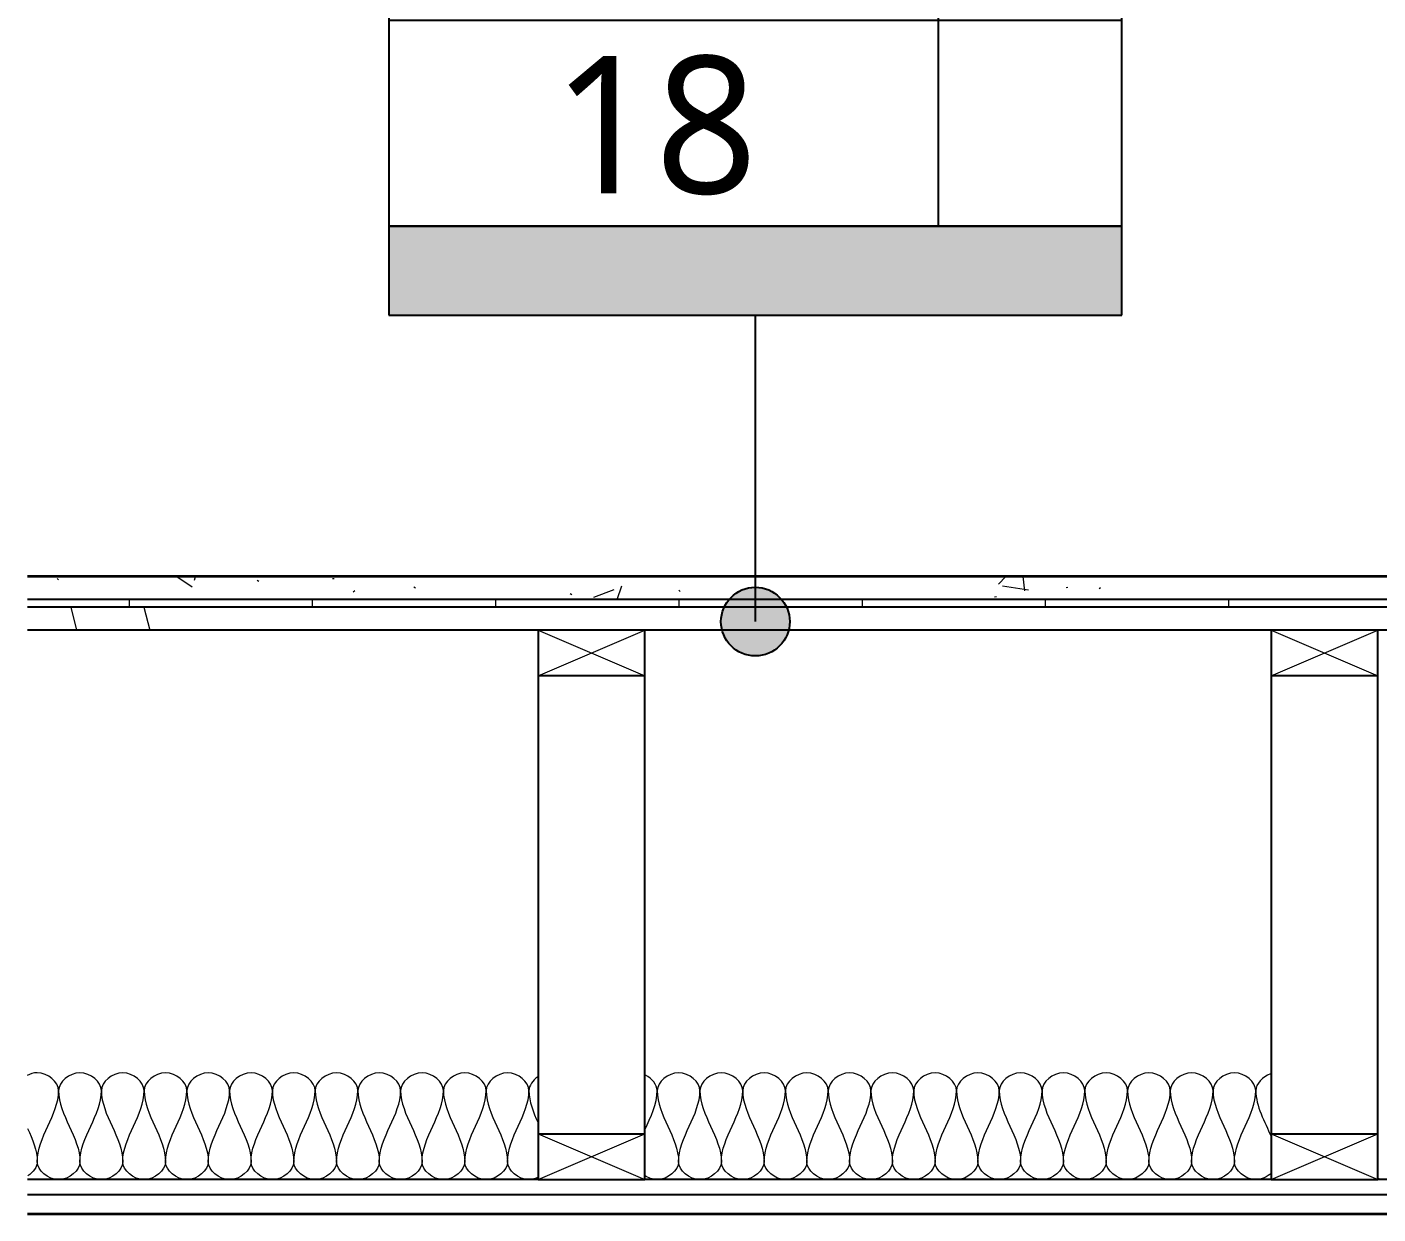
# Model space of a CAD drawing. Header units: inches. Extents: x 6 to 8416, y -388 to 6104.
# Drawn here: x 300.58 to 344.81, y 5583.87 to 5622.75 of the extents above; entities that cross this region are included whole.
import ezdxf

# ---------------------------------------------------------------- set-up
doc = ezdxf.new("R2010")
doc.units = ezdxf.units.IN
doc.header["$MEASUREMENT"] = 0
for name, color, linetype, lineweight in [('A-DETL', 90, 'Continuous', 13), ('A-DETL-GENF', 92, 'Continuous', 13), ('A-FLOR', 192, 'Continuous', 18), ('A-FLOR-IDEN', 11, 'Continuous', 25), ('A-FLOR-MCUT', 51, 'Continuous', 25), ('A-FLOR-PATT', 8, 'Continuous', 35), ('A-ROOM', 32, 'Continuous', 13)]:
    doc.layers.add(name, color=color, linetype=linetype, lineweight=lineweight)
doc.styles.add('Open Sans_3', font='OpenSans-Regular.ttf', dxfattribs={"height": 4.5})

# ---------------------------------------------------------------- blocks, each defined once
blk = doc.blocks.new('06 Nominal Cut Lumber-Section-AM1 - 2x4 Section-9046868-WALL SECTION - LOBBY CANOPY')
at = {"layer": 'A-DETL-GENF', "lineweight": 25}
for p, q in [((3793.25, 5730.875), (3789.75, 5730.875)), ((3789.75, 5730.875), (3789.75, 5729.375)), ((3793.25, 5729.375), (3793.25, 5730.875))]:
    blk.add_line(p, q, dxfattribs=at)
at = {"layer": 'A-DETL-GENF'}
for p, q in [((3789.75, 5729.375), (3793.25, 5730.875)), ((3789.75, 5730.875), (3793.25, 5729.375))]:
    blk.add_line(p, q, dxfattribs=at)
blk = doc.blocks.new('06 Nominal Cut Lumber-Section-AM1 - 2x4 Section-V38-WALL SECTION - LOBBY CANOPY')
at = {"layer": 'A-DETL-GENF', "lineweight": 25}
for p, q in [((3789.75, 5714.375), (3789.75, 5712.875)), ((3793.25, 5712.875), (3793.25, 5714.375)), ((3789.75, 5712.875), (3793.25, 5712.875))]:
    blk.add_line(p, q, dxfattribs=at)
at = {"layer": 'A-DETL-GENF'}
for p, q in [((3789.75, 5712.875), (3793.25, 5714.375)), ((3789.75, 5714.375), (3793.25, 5712.875))]:
    blk.add_line(p, q, dxfattribs=at)
blk = doc.blocks.new('06 Nominal Cut Lumber-Top-AM - 4_ W-20150248-WALL SECTION - LOBBY CANOPY')
at = {"layer": 'A-DETL-GENF', "lineweight": 25}
for p, q in [((3793.25, 5729.375), (3789.75, 5729.375)), ((3789.75, 5729.375), (3789.75, 5714.375)), ((3793.25, 5714.375), (3793.25, 5729.375)), ((3789.75, 5714.375), (3793.25, 5714.375))]:
    blk.add_line(p, q, dxfattribs=at)
blk = doc.blocks.new('ASM TAG - Floor-AM - Assembly-1637575-WALL SECTION - LOBBY CANOPY')
at = {"layer": 'A-FLOR-IDEN', "lineweight": 13}
blk.add_hatch(color=256, dxfattribs=at).paths.add_polyline_path([(3760.863, 5870.432), (3760.863, 5867.516), (3736.863, 5867.516), (3736.863, 5870.432)])
at = {"layer": 'A-FLOR-IDEN'}
for p, q in [((3754.863, 5883.932), (3736.863, 5883.932)), ((3736.863, 5883.932), (3736.863, 5877.182)), ((3736.863, 5883.932), (3736.863, 5870.432)), ((3760.863, 5883.932), (3736.863, 5883.932)), ((3760.863, 5883.932), (3754.863, 5883.932)), ((3754.863, 5870.432), (3754.863, 5883.932)), ((3760.863, 5877.182), (3760.863, 5883.932)), ((3760.863, 5870.432), (3760.863, 5883.932)), ((3736.863, 5877.182), (3736.863, 5870.432)), ((3736.863, 5877.182), (3760.863, 5877.182)), ((3760.863, 5870.432), (3760.863, 5877.182)), ((3760.863, 5870.432), (3736.863, 5870.432)), ((3736.863, 5870.432), (3736.863, 5867.516)), ((3736.863, 5870.432), (3754.863, 5870.432)), ((3736.863, 5870.432), (3760.863, 5870.432)), ((3754.863, 5870.432), (3760.863, 5870.432)), ((3760.863, 5867.516), (3760.863, 5870.432)), ((3736.863, 5867.516), (3760.863, 5867.516))]:
    blk.add_line(p, q, dxfattribs=at)
at = {"layer": 'A-FLOR-IDEN', "lineweight": 13}
for p, q in [((3754.863, 5877.182), (3754.863, 5883.932)), ((3754.863, 5883.932), (3754.863, 5877.182)), ((3736.863, 5877.182), (3754.863, 5877.182)), ((3754.863, 5877.182), (3736.863, 5877.182)), ((3754.863, 5870.432), (3754.863, 5877.182)), ((3754.863, 5877.182), (3760.863, 5877.182)), ((3760.863, 5877.182), (3754.863, 5877.182)), ((3754.863, 5877.182), (3754.863, 5870.432))]:
    blk.add_line(p, q, dxfattribs=at)

msp = doc.modelspace()

# ---------------------------------------------------------------- hatches: boundary and pattern name
at = {"layer": 'A-FLOR-IDEN'}
h = msp.add_hatch(color=256, dxfattribs=at)
edge = h.paths.add_edge_path()
edge.add_arc((324.42539914, 5603.27552367), 1.125, 0, 360)
at = {"layer": 'A-FLOR-PATT', "lineweight": 13}
h = msp.add_hatch(dxfattribs=at)
h.set_pattern_fill('FP_13', color=256, style=0, pattern_type=2)
h.set_pattern_definition([(50, (441.926, 3018), (6.885997, -0.602097), [0.72, -7.92]), (355, (441.926, 3018), (-1.331756, 7.220547), [0.576, -6.336]), (100.451, (442.5, 3017.95), (5.553629, 6.618191), [0.61191, -6.731]), (46.184, (441.926, 3019.92), (10.245642, -1.588925), [1.08, -11.88]), (96.636, (442.78, 3019.788), (8.97244, 9.35152), [0.91786, -10.096]), (351.184, (441.926, 3019.92), (8.9732, 9.35123), [0.864, -9.504]), (21, (442.886, 3019.44), (5.730726, -3.865003), [0.72, -7.92]), (326, (442.886, 3019.44), (2.33581, 6.96088), [0.576, -6.336]), (71.451, (443.363, 3019.118), (8.065876, 3.095948), [0.61191, -6.731]), (37.5, (441.926, 3018), (0.116866, 3.1954784), [0.06336, -6.196, 0.06336, -6.369, -6.36]), (37.5, (441.926, 3018), (0.116866, 3.1954784), [-12.691, 0.06336, -6.297]), (7.5, (441.926, 3018), (2.52543, 3.7860247), [0.06336, -3.604, 0.06336, -6.052, -2.424]), (7.5, (441.926, 3018), (2.52543, 3.7860247), [-9.782, 0.06336, -2.361]), (327.5, (439.785, 3018), (5.1243685, -0.2161763), [0.06336, -2.337, 0.06336, -7.425, -9.936]), (327.5, (439.785, 3018), (5.1243685, -0.2161763), [-9.888, 0.06336, -9.873]), (317.5, (438.825, 3018), (5.598326, 0.96141), [0.06336, -3.057, 0.06336, -4.909, -7.056]), (317.5, (438.825, 3018), (5.598326, 0.96141), [-8.093, 0.06336, -6.993])])
h.paths.add_polyline_path([(366.41796077, 5604), (391.06196077, 5604), (391.06196077, 5604.75), (300.59396077, 5604.75), (300.59396077, 5604)])
h = msp.add_hatch(dxfattribs=at)
h.set_pattern_fill('FP_14', color=256, style=0, pattern_type=2)
h.set_pattern_definition([(0, (441.926, 3018), (0, 6), []), (90, (441.926, 3018), (-6, 4e-16), [])])
h.paths.add_polyline_path([(366.41796077, 5603.75), (391.06196077, 5603.75), (391.06196077, 5604), (300.59396077, 5604), (300.59396077, 5603.75)])
h = msp.add_hatch(dxfattribs=at)
h.set_pattern_fill('FP_15', color=256, style=0, pattern_type=2)
h.set_pattern_definition([(0, (441.926, 3018), (0, 60), [60, 0, 0, 0]), (284.036, (482.726, 3030), (59.99915, -180.000494), [12.369, -235.017]), (284.036, (480.326, 3030), (59.99915, -180.000494), [12.369, -235.017]), (284.036, (477.926, 3030), (59.99915, -180.000494), [12.369, -235.017]), (284.036, (446.726, 3042), (59.99915, -180.000494), [12.369, -235.017]), (284.036, (444.326, 3042), (59.99915, -180.000494), [12.369, -235.017]), (284.036, (441.926, 3042), (59.99915, -180.000494), [12.369, -235.017]), (284.036, (464.726, 3054), (59.99915, -180.000494), [12.369, -235.017]), (284.036, (462.326, 3054), (59.99915, -180.000494), [12.369, -235.017]), (284.036, (459.926, 3054), (59.99915, -180.000494), [12.369, -235.017]), (284.036, (482.726, 3066), (59.99915, -180.000494), [12.369, -235.017]), (284.036, (480.326, 3066), (59.99915, -180.000494), [12.369, -235.017]), (284.036, (477.926, 3066), (59.99915, -180.000494), [12.369, -235.017]), (284.036, (446.726, 3078), (59.99915, -180.000494), [12.369, -235.017]), (284.036, (444.326, 3078), (59.99915, -180.000494), [12.369, -235.017]), (284.036, (441.926, 3078), (59.99915, -180.000494), [12.369, -235.017]), (0, (441.926, 3024), (0, 60), [60, 0, 0, 0]), (0, (441.926, 3030), (0, 60), [60, 0, 0, 0]), (0, (441.926, 3036), (0, 60), [60, 0, 0, 0]), (0, (441.926, 3042), (0, 60), [60, 0, 0, 0]), (0, (441.926, 3048), (0, 60), [60, 0, 0, 0]), (0, (441.926, 3054), (0, 60), [60, 0, 0, 0]), (0, (441.926, 3060), (0, 60), [60, 0, 0, 0]), (0, (441.926, 3066), (0, 60), [60, 0, 0, 0]), (0, (441.926, 3072), (0, 60), [60, 0, 0, 0])])
h.paths.add_polyline_path([(391.06196077, 5603), (396.56196077, 5603), (396.56196077, 5603.75), (300.59396077, 5603.75), (300.59396077, 5603), (390.43696077, 5603)])

# ---------------------------------------------------------------- linework, layer by layer
at = {"layer": 'A-DETL'}
for points, knots in [([(301.61196077, 5587.91666667), (301.61196077, 5588.19165264), (301.1463244, 5588.60187477), (300.68068804, 5588.46634164), (300.57767423, 5588.41134844)], [0, 0, 0, 0, 1.4142135624, 1.8814550303, 1.8814550303, 1.8814550303, 1.8814550303]), ([(317.32863535, 5585.0795204), (317.23014258, 5585.02995582), (316.77105167, 5584.90389173), (316.31196077, 5585.30834736), (316.31196077, 5585.58333333)], [0.9734197248, 0.9734197248, 0.9734197248, 0.9734197248, 1.4142135624, 2.8284271247, 2.8284271247, 2.8284271247, 2.8284271247]), ([(321.91196077, 5585.58333333), (321.91196077, 5585.30834736), (321.41650622, 5584.87185564), (320.92105167, 5585.0532548), (320.80071864, 5585.13523799)], [0, 0, 0, 0, 1.4142135624, 2.0019386792, 2.0019386792, 2.0019386792, 2.0019386792]), ([(341.32596893, 5585.21793881), (341.19196077, 5585.09086808), (340.65196077, 5584.83261143), (340.11196077, 5585.30834736), (340.11196077, 5585.58333333)], [0.6464976285, 0.6464976285, 0.6464976285, 0.6464976285, 1.4142135624, 2.8284271247, 2.8284271247, 2.8284271247, 2.8284271247]), ([(345.71196077, 5585.58333333), (345.71196077, 5585.30834736), (345.28923349, 5584.93592782), (344.86650622, 5585.0133137), (344.79691914, 5585.0368753)], [0, 0, 0, 0, 1.4142135624, 1.7080761208, 1.7080761208, 1.7080761208, 1.7080761208])]:
    msp.add_open_spline(points, degree=3, knots=knots, dxfattribs=at)
for points in [[(303.01196077, 5587.91666667), (303.01196077, 5588.19165264), (302.31196077, 5588.80834736), (301.61196077, 5588.19165264), (301.61196077, 5587.91666667)], [(304.41196077, 5587.91666667), (304.41196077, 5588.19165264), (303.71196077, 5588.80834736), (303.01196077, 5588.19165264), (303.01196077, 5587.91666667)], [(305.81196077, 5587.91666667), (305.81196077, 5588.19165264), (305.11196077, 5588.80834736), (304.41196077, 5588.19165264), (304.41196077, 5587.91666667)], [(307.21196077, 5587.91666667), (307.21196077, 5588.19165264), (306.51196077, 5588.80834736), (305.81196077, 5588.19165264), (305.81196077, 5587.91666667)], [(308.61196077, 5587.91666667), (308.61196077, 5588.19165264), (307.91196077, 5588.80834736), (307.21196077, 5588.19165264), (307.21196077, 5587.91666667)], [(310.01196077, 5587.91666667), (310.01196077, 5588.19165264), (309.31196077, 5588.80834736), (308.61196077, 5588.19165264), (308.61196077, 5587.91666667)], [(311.41196077, 5587.91666667), (311.41196077, 5588.19165264), (310.71196077, 5588.80834736), (310.01196077, 5588.19165264), (310.01196077, 5587.91666667)], [(312.81196077, 5587.91666667), (312.81196077, 5588.19165264), (312.11196077, 5588.80834736), (311.41196077, 5588.19165264), (311.41196077, 5587.91666667)], [(314.21196077, 5587.91666667), (314.21196077, 5588.19165264), (313.51196077, 5588.80834736), (312.81196077, 5588.19165264), (312.81196077, 5587.91666667)], [(315.61196077, 5587.91666667), (315.61196077, 5588.19165264), (314.91196077, 5588.80834736), (314.21196077, 5588.19165264), (314.21196077, 5587.91666667)], [(317.01196077, 5587.91666667), (317.01196077, 5588.19165264), (316.31196077, 5588.80834736), (315.61196077, 5588.19165264), (315.61196077, 5587.91666667)], [(317.30071864, 5588.36476201), (317.13150032, 5588.24947314), (317.01196077, 5588.07737275), (317.01196077, 5587.91666667)], [(321.21196077, 5587.91666667), (321.21196077, 5588.10594272), (321.04614022, 5588.31102451), (320.82863535, 5588.4204796)], [(322.61196077, 5587.91666667), (322.61196077, 5588.19165264), (321.91196077, 5588.80834736), (321.21196077, 5588.19165264), (321.21196077, 5587.91666667)], [(324.01196077, 5587.91666667), (324.01196077, 5588.19165264), (323.31196077, 5588.80834736), (322.61196077, 5588.19165264), (322.61196077, 5587.91666667)], [(325.41196077, 5587.91666667), (325.41196077, 5588.19165264), (324.71196077, 5588.80834736), (324.01196077, 5588.19165264), (324.01196077, 5587.91666667)], [(326.81196077, 5587.91666667), (326.81196077, 5588.19165264), (326.11196077, 5588.80834736), (325.41196077, 5588.19165264), (325.41196077, 5587.91666667)], [(328.21196077, 5587.91666667), (328.21196077, 5588.19165264), (327.51196077, 5588.80834736), (326.81196077, 5588.19165264), (326.81196077, 5587.91666667)], [(329.61196077, 5587.91666667), (329.61196077, 5588.19165264), (328.91196077, 5588.80834736), (328.21196077, 5588.19165264), (328.21196077, 5587.91666667)], [(331.01196077, 5587.91666667), (331.01196077, 5588.19165264), (330.31196077, 5588.80834736), (329.61196077, 5588.19165264), (329.61196077, 5587.91666667)], [(332.41196077, 5587.91666667), (332.41196077, 5588.19165264), (331.71196077, 5588.80834736), (331.01196077, 5588.19165264), (331.01196077, 5587.91666667)], [(333.81196077, 5587.91666667), (333.81196077, 5588.19165264), (333.11196077, 5588.80834736), (332.41196077, 5588.19165264), (332.41196077, 5587.91666667)], [(335.21196077, 5587.91666667), (335.21196077, 5588.19165264), (334.51196077, 5588.80834736), (333.81196077, 5588.19165264), (333.81196077, 5587.91666667)], [(336.61196077, 5587.91666667), (336.61196077, 5588.19165264), (335.91196077, 5588.80834736), (335.21196077, 5588.19165264), (335.21196077, 5587.91666667)], [(338.01196077, 5587.91666667), (338.01196077, 5588.19165264), (337.31196077, 5588.80834736), (336.61196077, 5588.19165264), (336.61196077, 5587.91666667)], [(339.41196077, 5587.91666667), (339.41196077, 5588.19165264), (338.71196077, 5588.80834736), (338.01196077, 5588.19165264), (338.01196077, 5587.91666667)], [(340.81196077, 5587.91666667), (340.81196077, 5588.19165264), (340.11196077, 5588.80834736), (339.41196077, 5588.19165264), (339.41196077, 5587.91666667)], [(341.29691914, 5588.4631247), (341.03161838, 5588.37329611), (340.81196077, 5588.1345127), (340.81196077, 5587.91666667)], [(300.91196077, 5585.58333333), (300.91196077, 5586.38504832), (301.61196077, 5587.11495168), (301.61196077, 5587.91666667)], [(301.61196077, 5587.91666667), (301.61196077, 5587.11495168), (302.31196077, 5586.38504832), (302.31196077, 5585.58333333)], [(302.31196077, 5585.58333333), (302.31196077, 5586.38504832), (303.01196077, 5587.11495168), (303.01196077, 5587.91666667)], [(303.01196077, 5587.91666667), (303.01196077, 5587.11495168), (303.71196077, 5586.38504832), (303.71196077, 5585.58333333)], [(303.71196077, 5585.58333333), (303.71196077, 5586.38504832), (304.41196077, 5587.11495168), (304.41196077, 5587.91666667)], [(304.41196077, 5587.91666667), (304.41196077, 5587.11495168), (305.11196077, 5586.38504832), (305.11196077, 5585.58333333)], [(305.11196077, 5585.58333333), (305.11196077, 5586.38504832), (305.81196077, 5587.11495168), (305.81196077, 5587.91666667)], [(305.81196077, 5587.91666667), (305.81196077, 5587.11495168), (306.51196077, 5586.38504832), (306.51196077, 5585.58333333)], [(306.51196077, 5585.58333333), (306.51196077, 5586.38504832), (307.21196077, 5587.11495168), (307.21196077, 5587.91666667)], [(307.21196077, 5587.91666667), (307.21196077, 5587.11495168), (307.91196077, 5586.38504832), (307.91196077, 5585.58333333)], [(307.91196077, 5585.58333333), (307.91196077, 5586.38504832), (308.61196077, 5587.11495168), (308.61196077, 5587.91666667)], [(308.61196077, 5587.91666667), (308.61196077, 5587.11495168), (309.31196077, 5586.38504832), (309.31196077, 5585.58333333)], [(309.31196077, 5585.58333333), (309.31196077, 5586.38504832), (310.01196077, 5587.11495168), (310.01196077, 5587.91666667)], [(310.01196077, 5587.91666667), (310.01196077, 5587.11495168), (310.71196077, 5586.38504832), (310.71196077, 5585.58333333)], [(310.71196077, 5585.58333333), (310.71196077, 5586.38504832), (311.41196077, 5587.11495168), (311.41196077, 5587.91666667)], [(311.41196077, 5587.91666667), (311.41196077, 5587.11495168), (312.11196077, 5586.38504832), (312.11196077, 5585.58333333)], [(312.11196077, 5585.58333333), (312.11196077, 5586.38504832), (312.81196077, 5587.11495168), (312.81196077, 5587.91666667)], [(312.81196077, 5587.91666667), (312.81196077, 5587.11495168), (313.51196077, 5586.38504832), (313.51196077, 5585.58333333)], [(313.51196077, 5585.58333333), (313.51196077, 5586.38504832), (314.21196077, 5587.11495168), (314.21196077, 5587.91666667)], [(314.21196077, 5587.91666667), (314.21196077, 5587.11495168), (314.91196077, 5586.38504832), (314.91196077, 5585.58333333)], [(314.91196077, 5585.58333333), (314.91196077, 5586.38504832), (315.61196077, 5587.11495168), (315.61196077, 5587.91666667)], [(315.61196077, 5587.91666667), (315.61196077, 5587.11495168), (316.31196077, 5586.38504832), (316.31196077, 5585.58333333)], [(316.31196077, 5585.58333333), (316.31196077, 5586.38504832), (317.01196077, 5587.11495168), (317.01196077, 5587.91666667)], [(317.01196077, 5587.91666667), (317.01196077, 5587.55545442), (317.15405713, 5587.20881956), (317.31020698, 5586.86362642)], [(320.81020698, 5586.63637358), (321.00063363, 5587.05734082), (321.21196077, 5587.47616393), (321.21196077, 5587.91666667)], [(321.21196077, 5587.91666667), (321.21196077, 5587.11495168), (321.91196077, 5586.38504832), (321.91196077, 5585.58333333)], [(321.91196077, 5585.58333333), (321.91196077, 5586.38504832), (322.61196077, 5587.11495168), (322.61196077, 5587.91666667)], [(322.61196077, 5587.91666667), (322.61196077, 5587.11495168), (323.31196077, 5586.38504832), (323.31196077, 5585.58333333)], [(323.31196077, 5585.58333333), (323.31196077, 5586.38504832), (324.01196077, 5587.11495168), (324.01196077, 5587.91666667)], [(324.01196077, 5587.91666667), (324.01196077, 5587.11495168), (324.71196077, 5586.38504832), (324.71196077, 5585.58333333)], [(324.71196077, 5585.58333333), (324.71196077, 5586.38504832), (325.41196077, 5587.11495168), (325.41196077, 5587.91666667)], [(325.41196077, 5587.91666667), (325.41196077, 5587.11495168), (326.11196077, 5586.38504832), (326.11196077, 5585.58333333)], [(326.11196077, 5585.58333333), (326.11196077, 5586.38504832), (326.81196077, 5587.11495168), (326.81196077, 5587.91666667)], [(326.81196077, 5587.91666667), (326.81196077, 5587.11495168), (327.51196077, 5586.38504832), (327.51196077, 5585.58333333)], [(327.51196077, 5585.58333333), (327.51196077, 5586.38504832), (328.21196077, 5587.11495168), (328.21196077, 5587.91666667)], [(328.21196077, 5587.91666667), (328.21196077, 5587.11495168), (328.91196077, 5586.38504832), (328.91196077, 5585.58333333)], [(328.91196077, 5585.58333333), (328.91196077, 5586.38504832), (329.61196077, 5587.11495168), (329.61196077, 5587.91666667)], [(329.61196077, 5587.91666667), (329.61196077, 5587.11495168), (330.31196077, 5586.38504832), (330.31196077, 5585.58333333)], [(330.31196077, 5585.58333333), (330.31196077, 5586.38504832), (331.01196077, 5587.11495168), (331.01196077, 5587.91666667)], [(331.01196077, 5587.91666667), (331.01196077, 5587.11495168), (331.71196077, 5586.38504832), (331.71196077, 5585.58333333)], [(331.71196077, 5585.58333333), (331.71196077, 5586.38504832), (332.41196077, 5587.11495168), (332.41196077, 5587.91666667)], [(332.41196077, 5587.91666667), (332.41196077, 5587.11495168), (333.11196077, 5586.38504832), (333.11196077, 5585.58333333)], [(333.11196077, 5585.58333333), (333.11196077, 5586.38504832), (333.81196077, 5587.11495168), (333.81196077, 5587.91666667)], [(333.81196077, 5587.91666667), (333.81196077, 5587.11495168), (334.51196077, 5586.38504832), (334.51196077, 5585.58333333)], [(334.51196077, 5585.58333333), (334.51196077, 5586.38504832), (335.21196077, 5587.11495168), (335.21196077, 5587.91666667)], [(335.21196077, 5587.91666667), (335.21196077, 5587.11495168), (335.91196077, 5586.38504832), (335.91196077, 5585.58333333)], [(335.91196077, 5585.58333333), (335.91196077, 5586.38504832), (336.61196077, 5587.11495168), (336.61196077, 5587.91666667)], [(336.61196077, 5587.91666667), (336.61196077, 5587.11495168), (337.31196077, 5586.38504832), (337.31196077, 5585.58333333)], [(337.31196077, 5585.58333333), (337.31196077, 5586.38504832), (338.01196077, 5587.11495168), (338.01196077, 5587.91666667)], [(338.01196077, 5587.91666667), (338.01196077, 5587.11495168), (338.71196077, 5586.38504832), (338.71196077, 5585.58333333)], [(338.71196077, 5585.58333333), (338.71196077, 5586.38504832), (339.41196077, 5587.11495168), (339.41196077, 5587.91666667)], [(339.41196077, 5587.91666667), (339.41196077, 5587.11495168), (340.11196077, 5586.38504832), (340.11196077, 5585.58333333)], [(340.11196077, 5585.58333333), (340.11196077, 5586.38504832), (340.81196077, 5587.11495168), (340.81196077, 5587.91666667)], [(340.81196077, 5587.91666667), (340.81196077, 5587.39687344), (341.10621267, 5586.90726693), (341.31315906, 5586.40870392)], [(300.59514716, 5586.67728565), (300.75841348, 5586.31855029), (300.91196077, 5585.95881787), (300.91196077, 5585.58333333)], [(300.91196077, 5585.58333333), (300.91196077, 5585.41748465), (300.78464827, 5585.23950076), (300.60680761, 5585.12434702)], [(302.31196077, 5585.58333333), (302.31196077, 5585.30834736), (301.61196077, 5584.69165264), (300.91196077, 5585.30834736), (300.91196077, 5585.58333333)], [(303.71196077, 5585.58333333), (303.71196077, 5585.30834736), (303.01196077, 5584.69165264), (302.31196077, 5585.30834736), (302.31196077, 5585.58333333)], [(305.11196077, 5585.58333333), (305.11196077, 5585.30834736), (304.41196077, 5584.69165264), (303.71196077, 5585.30834736), (303.71196077, 5585.58333333)], [(306.51196077, 5585.58333333), (306.51196077, 5585.30834736), (305.81196077, 5584.69165264), (305.11196077, 5585.30834736), (305.11196077, 5585.58333333)], [(307.91196077, 5585.58333333), (307.91196077, 5585.30834736), (307.21196077, 5584.69165264), (306.51196077, 5585.30834736), (306.51196077, 5585.58333333)], [(309.31196077, 5585.58333333), (309.31196077, 5585.30834736), (308.61196077, 5584.69165264), (307.91196077, 5585.30834736), (307.91196077, 5585.58333333)], [(310.71196077, 5585.58333333), (310.71196077, 5585.30834736), (310.01196077, 5584.69165264), (309.31196077, 5585.30834736), (309.31196077, 5585.58333333)], [(312.11196077, 5585.58333333), (312.11196077, 5585.30834736), (311.41196077, 5584.69165264), (310.71196077, 5585.30834736), (310.71196077, 5585.58333333)], [(313.51196077, 5585.58333333), (313.51196077, 5585.30834736), (312.81196077, 5584.69165264), (312.11196077, 5585.30834736), (312.11196077, 5585.58333333)], [(314.91196077, 5585.58333333), (314.91196077, 5585.30834736), (314.21196077, 5584.69165264), (313.51196077, 5585.30834736), (313.51196077, 5585.58333333)], [(316.31196077, 5585.58333333), (316.31196077, 5585.30834736), (315.61196077, 5584.69165264), (314.91196077, 5585.30834736), (314.91196077, 5585.58333333)], [(323.31196077, 5585.58333333), (323.31196077, 5585.30834736), (322.61196077, 5584.69165264), (321.91196077, 5585.30834736), (321.91196077, 5585.58333333)], [(324.71196077, 5585.58333333), (324.71196077, 5585.30834736), (324.01196077, 5584.69165264), (323.31196077, 5585.30834736), (323.31196077, 5585.58333333)], [(326.11196077, 5585.58333333), (326.11196077, 5585.30834736), (325.41196077, 5584.69165264), (324.71196077, 5585.30834736), (324.71196077, 5585.58333333)], [(327.51196077, 5585.58333333), (327.51196077, 5585.30834736), (326.81196077, 5584.69165264), (326.11196077, 5585.30834736), (326.11196077, 5585.58333333)], [(328.91196077, 5585.58333333), (328.91196077, 5585.30834736), (328.21196077, 5584.69165264), (327.51196077, 5585.30834736), (327.51196077, 5585.58333333)], [(330.31196077, 5585.58333333), (330.31196077, 5585.30834736), (329.61196077, 5584.69165264), (328.91196077, 5585.30834736), (328.91196077, 5585.58333333)], [(331.71196077, 5585.58333333), (331.71196077, 5585.30834736), (331.01196077, 5584.69165264), (330.31196077, 5585.30834736), (330.31196077, 5585.58333333)], [(333.11196077, 5585.58333333), (333.11196077, 5585.30834736), (332.41196077, 5584.69165264), (331.71196077, 5585.30834736), (331.71196077, 5585.58333333)], [(334.51196077, 5585.58333333), (334.51196077, 5585.30834736), (333.81196077, 5584.69165264), (333.11196077, 5585.30834736), (333.11196077, 5585.58333333)], [(335.91196077, 5585.58333333), (335.91196077, 5585.30834736), (335.21196077, 5584.69165264), (334.51196077, 5585.30834736), (334.51196077, 5585.58333333)], [(337.31196077, 5585.58333333), (337.31196077, 5585.30834736), (336.61196077, 5584.69165264), (335.91196077, 5585.30834736), (335.91196077, 5585.58333333)], [(338.71196077, 5585.58333333), (338.71196077, 5585.30834736), (338.01196077, 5584.69165264), (337.31196077, 5585.30834736), (337.31196077, 5585.58333333)], [(340.11196077, 5585.58333333), (340.11196077, 5585.30834736), (339.41196077, 5584.69165264), (338.71196077, 5585.30834736), (338.71196077, 5585.58333333)]]:
    msp.add_open_spline(points, degree=3, dxfattribs=at)
at = {"layer": 'A-FLOR', "lineweight": 35}
for p, q in [((391.06196077, 5604.75), (300.59396077, 5604.75)), ((300.59396077, 5583.875), (389.81196077, 5583.875))]:
    msp.add_line(p, q, dxfattribs=at)
at = {"layer": 'A-FLOR-IDEN'}
msp.add_line((324.42539914, 5603.27552367), (324.42539914, 5613.31317323), dxfattribs=at)
msp.add_circle((324.42539914, 5603.27552367), 1.125, dxfattribs=at)
at = {"layer": 'A-FLOR-MCUT'}
for p, q in [((391.06196077, 5604), (300.59396077, 5604)), ((389.81196077, 5603.75), (300.59396077, 5603.75)), ((317.31196077, 5603), (300.59396077, 5603)), ((341.31196077, 5603), (320.81196077, 5603)), ((365.31196077, 5603), (344.81196077, 5603)), ((317.31196077, 5585), (300.59396077, 5585)), ((341.31196077, 5585), (320.81196077, 5585)), ((365.31196077, 5585), (344.81196077, 5585)), ((389.81196077, 5584.5), (300.59396077, 5584.5))]:
    msp.add_line(p, q, dxfattribs=at)
at = {"layer": 'A-ROOM'}
for p, q in [((389.81196077, 5604.75), (300.59396077, 5604.75)), ((300.59396077, 5604.75), (389.81196077, 5604.75))]:
    msp.add_line(p, q, dxfattribs=at)

# ---------------------------------------------------------------- block references
at = {"layer": 'A-DETL-GENF'}
for name, p in [('06 Nominal Cut Lumber-Section-AM1 - 2x4 Section-9046868-WALL SECTION - LOBBY CANOPY', (-3472.43803923, -127.875)), ('06 Nominal Cut Lumber-Section-AM1 - 2x4 Section-9046868-WALL SECTION - LOBBY CANOPY', (-3448.43803923, -127.875)), ('06 Nominal Cut Lumber-Top-AM - 4_ W-20150248-WALL SECTION - LOBBY CANOPY', (-3472.43803923, -127.875)), ('06 Nominal Cut Lumber-Top-AM - 4_ W-20150248-WALL SECTION - LOBBY CANOPY', (-3448.43803923, -127.875)), ('06 Nominal Cut Lumber-Section-AM1 - 2x4 Section-V38-WALL SECTION - LOBBY CANOPY', (-3472.43803923, -127.875)), ('06 Nominal Cut Lumber-Section-AM1 - 2x4 Section-V38-WALL SECTION - LOBBY CANOPY', (-3448.43803923, -127.875))]:
    msp.add_blockref(name, p, dxfattribs=at)
at = {"layer": 'A-FLOR-IDEN'}
msp.add_blockref('ASM TAG - Floor-AM - Assembly-1637575-WALL SECTION - LOBBY CANOPY', (-3424.43803923, -254.20323182), dxfattribs=at)

# ---------------------------------------------------------------- texts
at = {"layer": 'A-FLOR-IDEN', "lineweight": 13, "insert": (317.79203303, 5621.80009382), "char_height": 4.5, "width": 8.787, "attachment_point": 1, "style": 'Open Sans_3'}
msp.add_mtext('18', dxfattribs=at)

doc.saveas('drawing.dxf')
